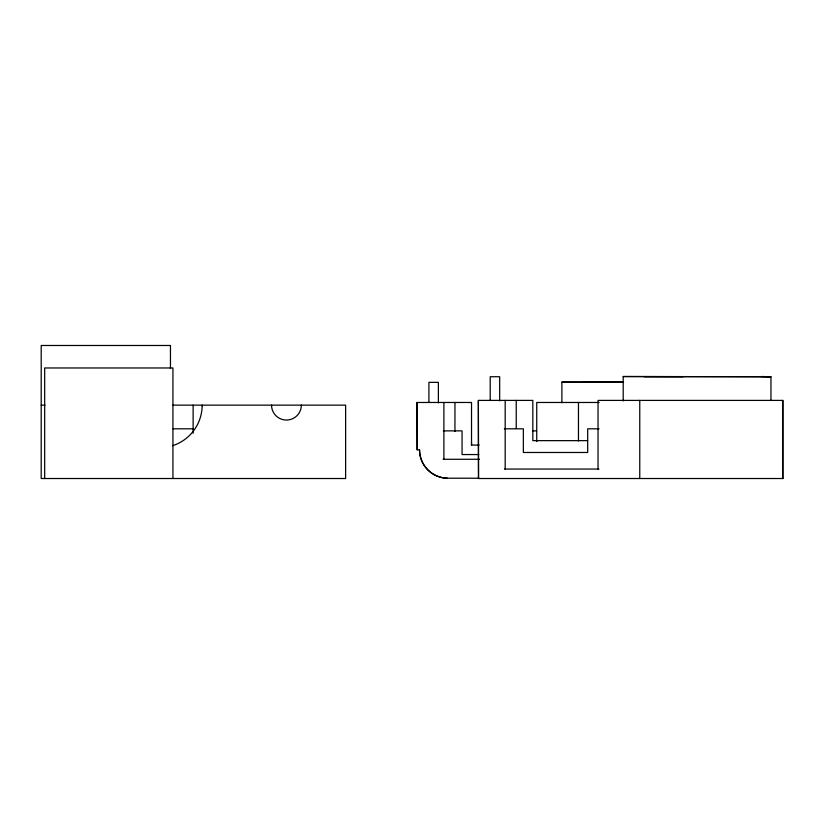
<?xml version="1.0" encoding="UTF-8"?>
<svg xmlns="http://www.w3.org/2000/svg" width="824" height="824" viewBox="0 0 824 824"><rect width="100%" height="100%" fill="white"/><g stroke="black" fill="none" stroke-linecap="round" stroke-linejoin="round"><path stroke-width="1.24" d="M428.913 402.473L428.913 382.346L438.378 382.346L438.378 402.781M443.889 459.277L443.889 402.473M454.951 431.508L454.951 402.473M479.228 445.084L471.524 445.084L471.524 402.473L417.078 402.473L417.16 449.811L419.54 449.811A28.407 28.407 0 0 0 447.483 478.208M490.208 400.402L490.208 376.733L499.674 376.733L499.674 400.866M505.184 469.052L505.184 400.402M516.246 428.367L516.246 400.402M782.8 400.402L782.8 478.517L782.8 400.402L598.039 400.402L598.039 469.052M202.168 405.83L202.168 405.14A42.611 42.611 0 0 1 172.597 445.702M623.202 400.938L623.202 376.527L770.965 376.733L770.965 400.402M644.08 376.733L683.137 376.733M561.896 402.709L561.896 382.14L623.346 382.14M582.784 382.346L621.842 382.346M782.8 478.517L478.456 478.517L478.373 400.402L532.819 400.402L532.819 440.644L587.625 440.644M599.161 402.473L536.743 402.473L536.743 441.602M41.2 405.14L45.001 405.14M172.999 405.14L345.627 405.14L345.627 478.517L41.2 478.517L41.2 345.483L170.455 345.483L170.455 368.503M173.071 428.81L193.125 428.81M504.329 428.81L523.353 428.81L523.353 452.479L587.687 452.479L587.687 428.81L599.1 428.81M443.363 430.87L462.058 430.87L462.058 454.549L478.785 454.549M532.737 430.87L536.537 430.87M443.147 459.277L479.506 459.277M504.442 469.052L598.935 469.052M478.765 478.219L447.473 478.219A28.407 28.407 0 0 1 419.529 449.811M623.202 376.527L770.965 376.733L761.5 376.527M561.896 382.14L623.562 382.223M478.373 400.402L478.569 478.517M417.078 402.473L417.171 449.811M639.764 400.402L639.764 478.517M578.469 402.473L578.469 440.984M471.524 442.715L471.524 445.084M193.125 405.14L193.125 433.259M172.937 478.517L172.937 367.968L44.681 367.968L44.681 478.517M301.357 405.13A14.914 14.914 0 0 1 286.443 420.055A14.914 14.914 0 0 1 271.529 405.14"/></g></svg>
